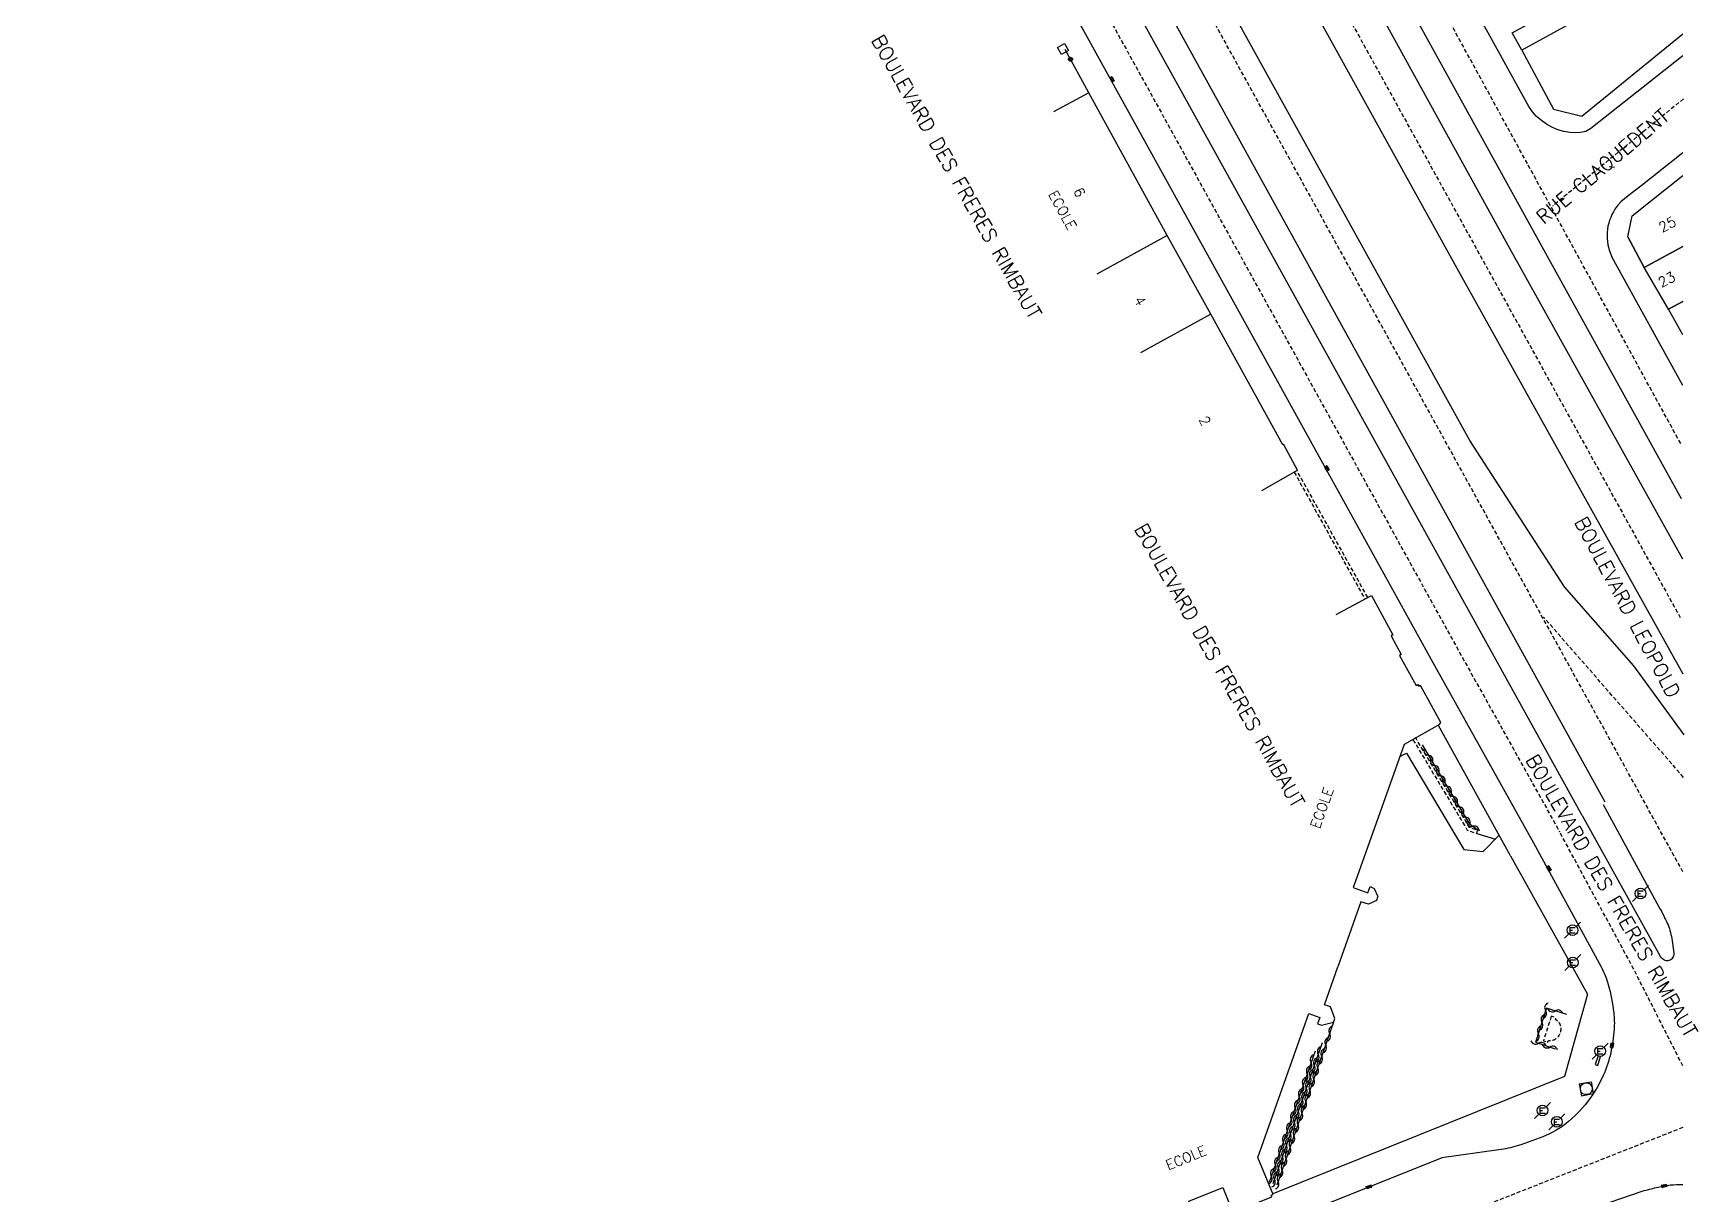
# Model space of a CAD drawing. Header units: millimetres. Extents: x 79000 to 80002, y 144000 to 145000.
# Drawn here: x 79794.7 to 80001.8, y 144415.4 to 144560 of the extents above; entities that cross this region are included whole.
import ezdxf
from ezdxf.enums import TextEntityAlignment as Align

# ---------------------------------------------------------------- set-up
doc = ezdxf.new("R2010")
doc.units = ezdxf.units.MM
doc.linetypes.add('DASHED', pattern=[0.75, 0.5, -0.25])
doc.layers.get('0').update_dxf_attribs({"linetype": 'CONTINUOUS'})
for name, color, linetype in [('W0001', 6, 'DASHED'), ('W0008', 7, 'CONTINUOUS'), ('W0100', 7, 'CONTINUOUS'), ('W0112', 1, 'DASHED'), ('W0310', 3, 'CONTINUOUS'), ('W0322', 7, 'CONTINUOUS'), ('W0400', 7, 'CONTINUOUS'), ('W0420', 7, 'CONTINUOUS'), ('W0471', 7, 'CONTINUOUS'), ('W0984', 7, 'CONTINUOUS'), ('W0989', 7, 'CONTINUOUS'), ('W0991', 7, 'CONTINUOUS'), ('W1102', 7, 'CONTINUOUS')]:
    doc.layers.add(name, color=color, linetype=linetype)
doc.styles.get("Standard").update_dxf_attribs({"font": 'romans.shx', "width": 0.85})

# ---------------------------------------------------------------- blocks, each defined once
blk = doc.blocks.new('T400')
for p, q in [((-0.15, 0.3), (0.15, 0.3)), ((-0.15, -0.25), (-0.15, 0.3)), ((-0.15, 0.15), (0.15, 0.15)), ((-0.15, 0), (0.15, 0)), ((0.15, 0.3), (0.15, -0.25)), ((-0.15, -0.15), (0.15, -0.15)), ((-0.15, -0.25), (-0.15, -0.3)), ((-0.15, -0.3), (0.15, -0.3)), ((0.15, -0.3), (0.15, -0.25))]:
    blk.add_line(p, q)
blk = doc.blocks.new('T471')
for p, q in [((-0.333334, 0.333334), (-0.333334, -0.333334)), ((-0.333334, 0.333334), (0.333334, 0.333334)), ((-0.333334, 0), (0, 0)), ((0.500001, 0.500001), (1.000002, 1.000002)), ((-0.500001, -0.500001), (-1.000002, -1.000002)), ((-0.333334, -0.333334), (0.333334, -0.333334))]:
    blk.add_line(p, q)
blk.add_ellipse((0, 0), major_axis=(0.471405, 0.471405), ratio=1, start_param=5.4977871438, end_param=11.780972451)
blk = doc.blocks.new('T420')
for p, q in [((0.75, 0.75), (-0.75, 0.75)), ((-0.75, 0.75), (-0.75, -0.75)), ((0.75, 0.75), (0.75, -0.75)), ((0.75, -0.75), (-0.75, -0.75))]:
    blk.add_line(p, q)
blk.add_ellipse((0, 0), major_axis=(-0.53, 0.53), ratio=1, start_param=3.926991, end_param=10.210176)
blk = doc.blocks.new('t310o')
at = {"color": 0, "linetype": 'Continuous'}
for centre, start, end in [((-0.5, 0.38), 216.8699, 323.1304), ((0.5, -0.37), 36.8699, 143.1303)]:
    blk.add_arc(centre, 0.625, start, end, dxfattribs=at)
blk = doc.blocks.new('t112o')
at = {"color": 0, "linetype": 'Continuous'}
for p, q in [((-0.5, 0.5), (0.5, 0.5)), ((-0.5, -0.5), (-0.5, 0.5)), ((0.5, 0.5), (0.5, -0.5)), ((0.5, -0.5), (-0.5, -0.5))]:
    blk.add_line(p, q, dxfattribs=at)
blk = doc.blocks.new('t322o')
at = {"color": 0, "linetype": 'Continuous'}
for radius in [0.25, 0.15]:
    blk.add_circle((0, 0), radius, dxfattribs=at)

msp = doc.modelspace()

# ---------------------------------------------------------------- linework, layer by layer
at = {"layer": 'W0001', "flags": 128}
for points in [[(79865.94, 145000), (79850.29, 144963.3), (79830.17, 144915.96), (79827.73, 144910.26), (79817.01, 144885.06), (79816.56, 144883.96), (79816.13, 144882.86), (79815.12, 144880.15), (79814.14, 144877.44), (79813.6, 144875.89), (79813.1, 144874.32), (79812.64, 144872.75), (79812.22, 144871.16), (79811.65, 144868.86), (79811.13, 144866.54), (79810.64, 144864.22), (79810.2, 144861.89), (79809.71, 144859.09), (79809.29, 144856.27), (79809.07, 144854.44), (79808.9, 144852.6), (79808.79, 144850.86), (79808.7, 144849.12), (79808.63, 144847.38), (79808.59, 144845.63), (79808.58, 144843.73), (79808.59, 144841.83), (79808.62, 144839.92), (79808.68, 144838.02), (79808.98, 144831.44), (79809.16, 144828.62), (79809.4, 144825.59), (79809.66, 144822.55), (79809.89, 144820.15), (79810.15, 144817.74), (79810.57, 144814.02), (79811.01, 144810.29), (79811.23, 144808.63), (79811.48, 144806.97), (79815.92, 144783.42), (79816.29, 144781.59), (79816.81, 144779.23), (79818.43, 144772.47), (79819.06, 144769.98), (79819.73, 144767.5), (79820.71, 144764.07), (79821.72, 144760.65), (79822.48, 144758.19), (79823.3, 144755.75), (79824.05, 144753.68), (79824.84, 144751.63), (79825.94, 144748.99), (79827.1, 144746.39), (79828.35, 144743.76), (79829.67, 144741.16), (79832.41, 144735.96), (79833.33, 144734.25), (79853.75, 144697.3), (79876.85, 144655.55), (79897.23, 144618.65), (79900.05, 144613.53), (79912.27, 144591.41), (79930.03, 144559.25), (79958.22, 144508.22), (79972.17, 144482.97), (79984.66, 144460.58)], [(79999.73, 144508.89), (79961.77, 144578.25)], [(79952.29, 144573.01), (79999.73, 144487.14)], [(80000.01, 144455.58), (79939.2, 144565.84)], [(80000.09, 144551.82), (79983.79, 144538.47)], [(80000.09, 144467.35), (79982.67, 144487.29)], [(80000, 144431.42), (79993.83, 144443.58), (79984.66, 144460.58)]]:
    msp.add_lwpolyline(points, dxfattribs=at)
at = {"layer": 'W0001'}
msp.add_lwpolyline([(80000, 144423.76), (79956.73, 144406.68), (79898.6, 144383.22), (79891.91, 144383.77), (79878.09, 144378.29), (79873.81, 144373.69), (79849.79, 144364.26), (79789.8, 144340.03), (79783.54, 144340.47), (79768.52, 144334.88), (79765.05, 144330.24), (79756.56, 144327.4)], dxfattribs=at)
at = {"layer": 'W0008'}
for p, q in [((79987.47, 144462.61), (79912.12, 144598.8)), ((79981.63, 144534.99), (79958.68, 144576.56)), ((79978.46, 144533.19), (79955.55, 144574.76)), ((79972.1, 144530.33), (79949.37, 144571.44)), ((79964.06, 144526.3), (79941.51, 144567.1)), ((79999.81, 144502.04), (79981.63, 144534.99)), ((79973.47, 144509.3), (79964.06, 144526.3)), ((79990.33, 144464.24), (79957.78, 144523.22)), ((79985.28, 144491.06), (79973.47, 144509.3))]:
    msp.add_line(p, q, dxfattribs=at)
at = {"layer": 'W0008', "flags": 128}
for points in [[(79909.19, 144589.71), (79926.95, 144557.55), (79955.15, 144506.52), (79969.09, 144481.26), (79981.43, 144459.19)], [(79978.56, 144457.6), (79969.57, 144473.82)], [(79964.79, 144469.95), (79965.62, 144470.34), (79972.75, 144458.36), (79975.13, 144458.1), (79977.15, 144460.15)], [(79974.35, 144460.35), (79976.67, 144459.65)], [(79978.56, 144457.6), (79988.12, 144440.35), (79985.25, 144430.1), (79948.96, 144415.52)]]:
    msp.add_lwpolyline(points, dxfattribs=at)
at = {"layer": 'W0008'}
for points in [[(80000, 144557.15), (79988.54, 144548.11), (79987.93, 144547.77), (79987.25, 144547.62), (79986.58, 144547.6), (79985.94, 144547.64), (79985.17, 144547.75), (79984.42, 144547.97), (79983.7, 144548.27), (79983.02, 144548.65), (79982.39, 144549.1), (79981.8, 144549.61), (79981.28, 144550.19), (79980.85, 144550.85), (79964.81, 144579.9)], [(79957.78, 144523.22), (79935.42, 144563.77)], [(80000, 144545.1), (79994.76, 144540.96), (79993.18, 144539.73), (79992.73, 144539.37), (79992.3, 144538.99), (79991.89, 144538.56), (79991.55, 144538.09), (79991.36, 144537.76), (79991.18, 144537.42), (79991.02, 144537.06), (79990.89, 144536.7), (79990.77, 144536.33), (79990.68, 144535.96), (79990.62, 144535.58), (79990.58, 144535.19), (79990.58, 144534.41), (79990.67, 144533.64), (79990.87, 144532.89), (79991.15, 144532.16)], [(79999.98, 144494.5), (79978.46, 144533.19)], [(80000, 144516.13), (79991.16, 144532.16)], [(80000.05, 144480.21), (79972.1, 144530.33)], [(80000.15, 144472.64), (79993.89, 144481.23), (79985.28, 144491.06)], [(79970.03, 144419.98), (79914.93, 144397.94), (79887.58, 144386.99), (79885.38, 144383.42), (79880.66, 144381.55), (79876.97, 144382.76), (79845.57, 144370.21), (79801.86, 144352.72), (79800.16, 144349.39), (79793.06, 144346.48), (79790.08, 144347.98), (79780.04, 144343.98), (79778.19, 144340.6), (79771.55, 144338.09), (79768.52, 144339.65), (79757.93, 144335.85), (79753.92, 144334.46)]]:
    msp.add_lwpolyline(points, dxfattribs=at)
at = {"layer": 'W0008', "flags": 128}
for points in [[(79990.07, 144463.97), (79997.03, 144451.24, -0.007835), (79997.62, 144450.11, -0.009798), (79998.06, 144449.19, -0.036661), (79998.39, 144448.3, -0.033718), (79998.62, 144447.28), (79998.88, 144445.51, -0.156451), (79998.8, 144444.99, -0.148862), (79998.41, 144444.6, -0.221037), (79997.8, 144444.55, -0.17699), (79997.23, 144445.05), (79987.51, 144462.55)], [(79981.43, 144459.19), (79989.82, 144443.76, -0.057113), (79990.71, 144441.55, -0.037924), (79991.4, 144438.05, -0.048699), (79991.44, 144435.99, -0.033791), (79991.02, 144433.06, -0.053836), (79990.08, 144430.23, -0.048555), (79988.43, 144427.37, -0.062625), (79985.78, 144424.5, -0.075206), (79983.01, 144422.8, -0.024782), (79979.37, 144421.47, -0.041405), (79977.1, 144420.97), (79969.99, 144420)], [(79985.65, 144412.63), (79994.92, 144415.83, -0.020108), (79995.19, 144415.91, -0.003227), (79996.91, 144416.34, -0.066297), (80000, 144416.67)]]:
    msp.add_lwpolyline(points, format="xyb", dxfattribs=at)
at = {"layer": 'W0100'}
for points in [[(80000, 144566.86), (79999.67, 144567.65), (79998.75, 144567.2), (79998.38, 144567.96), (79996.36, 144566.79), (79995.98, 144567.2), (79991.25, 144564.59), (79990.88, 144564.89), (79989.2, 144563.98), (79989.57, 144563.15), (79979.94, 144557.89)], [(79989.19, 144564), (79989.2, 144563.98), (79989.57, 144563.15), (79979.94, 144557.89), (79978.74, 144560.03), (79987.5, 144564.85)], [(79979.94, 144557.89), (79983.91, 144550.52), (79987.42, 144549.64), (80000, 144559.92)], [(79995.19, 144530.81), (79993.15, 144534.62), (79993.67, 144537.27), (80000, 144542.28)], [(80000, 144533.43), (79995.19, 144530.81), (79993.15, 144534.62), (79995.19, 144530.81)], [(79998.21, 144525.64), (79995.19, 144530.81), (80000, 144533.43)], [(80000, 144526.6), (79998.21, 144525.64)], [(80000, 144522.42), (79998.21, 144525.64), (80000, 144526.6)]]:
    msp.add_lwpolyline(points, dxfattribs=at)
at = {"layer": 'W0100', "flags": 128}
for points in [[(79947.61, 144503.06), (79952.05, 144505.61), (79950.29, 144508.81), (79950.2, 144508.76), (79941.25, 144525.01), (79935.83, 144534.82), (79926.07, 144552.58), (79921.69, 144550.18)], [(79956.84, 144487.62), (79961.24, 144490), (79963.9, 144485.08), (79963.71, 144484.97), (79964.95, 144482.66), (79964.72, 144482.53), (79966.82, 144478.78), (79967.02, 144478.9), (79967.15, 144478.7), (79967.32, 144478.81), (79969.83, 144474.2), (79969.73, 144473.91), (79965.33, 144471.45), (79959.45, 144455.02), (79958.95, 144453.62), (79960.81, 144452.96), (79961.09, 144453.75), (79961.59, 144453.52), (79962.05, 144452.52), (79962.01, 144452.42), (79961.88, 144452.03), (79961.88, 144452.03), (79960.89, 144451.55), (79960.89, 144451.55), (79959.92, 144451.84), (79957.06, 144443.76)], [(79930.51, 144413.23), (79932.38, 144408.59), (79937.39, 144410.61), (79937.29, 144410.85), (79939.65, 144411.8), (79938.53, 144414.58), (79942.76, 144416.28), (79943.92, 144413.39), (79944.11, 144413.47), (79944.19, 144413.25), (79948.86, 144415.13), (79948.78, 144415.32), (79949.01, 144415.41), (79947.12, 144420.04), (79953.47, 144437.94), (79954.83, 144437.46), (79954.54, 144436.67), (79955.01, 144436.5), (79956.54, 144436.87), (79956.7, 144437.33), (79956.13, 144438.79), (79955.39, 144439.05), (79957.06, 144443.76)]]:
    msp.add_lwpolyline(points, dxfattribs=at)
msp.add_lwpolyline([(79989.42, 144431.48), (79989.76, 144432.58), (79989.44, 144432.68), (79989.1, 144431.59)], close=True, dxfattribs=at)
at = {"layer": 'W0112', "flags": 128}
for points in [[(79951.62, 144505.36), (79960.44, 144489.53)], [(79960.79, 144489.73), (79951.96, 144505.56)]]:
    msp.add_lwpolyline(points, dxfattribs=at)
msp.add_lwpolyline([(79966.41, 144472.04), (79973.17, 144460.79), (79974.34, 144460.36), (79974.47, 144460.74), (79973.44, 144461.12), (79966.75, 144472.25)], close=True, dxfattribs=at)
msp.add_lwpolyline([(79983.62, 144437.61), (79982.65, 144434.56), (79983.19, 144434.39), (79983.28, 144434.59, 0.084769), (79983.78, 144434.63, 0.093942), (79984.2, 144434.81, 0.145701), (79984.73, 144435.48, 0.144688), (79984.81, 144436.34, 0.115385), (79984.6, 144436.82), (79984.15, 144437.21), (79984.2, 144437.43)], format="xyb", close=True, dxfattribs=at)
at = {"layer": 'W0310', "flags": 128}
msp.add_lwpolyline([(79967.55, 144471.4), (79973.42, 144461.62), (79974.51, 144460.76)], dxfattribs=at)
at = {"layer": 'W0310'}
for points in [[(79985.54, 144437.82), (79983.02, 144438.62), (79981.66, 144434.37), (79984.09, 144433.54)], [(79956.54, 144436.87), (79949.45, 144416.58)], [(79954.23, 144433.28), (79948.5, 144416.91)], [(79955.11, 144434.29), (79948.97, 144416.75)]]:
    msp.add_lwpolyline(points, dxfattribs=at)
at = {"layer": 'W0322', "flags": 128}
msp.add_lwpolyline([(79926.07, 144552.58), (79923.12, 144557.96)], dxfattribs=at)
at = {"layer": 'W1102', "flags": 128}
for points in [[(79935.83, 144534.82), (79927.07, 144530)], [(79941.25, 144525.01), (79932.49, 144520.18)]]:
    msp.add_lwpolyline(points, dxfattribs=at)

# ---------------------------------------------------------------- block references
at = {"layer": 'W0112', "rotation": 119.0514129418663}
msp.add_blockref('t112o', (79922.86, 144558.02), dxfattribs=at)
at = {"layer": 'W0310'}
for p, rotation in [((79968.33, 144470.11), 300.9707135452222), ((79969.1, 144468.83), 300.9707135452222), ((79969.87, 144467.54), 300.9707135452222), ((79970.64, 144466.26), 300.9707135452222), ((79971.41, 144464.97), 300.9707135452222), ((79972.19, 144463.68), 300.9707135452222), ((79972.96, 144462.4), 300.9707135452222), ((79973.89, 144461.25), 321.584287293076), ((79982.46, 144436.86), 252.3715113786584), ((79982.91, 144438.29), 252.3715113786584), ((79984.11, 144438.28), 162.3715113790265), ((79956.04, 144435.45), 250.7268625690704), ((79982, 144435.43), 252.3715113786584), ((79954.61, 144432.87), 250.7268625690792), ((79955.05, 144432.62), 250.7268625690704), ((79955.55, 144434.04), 250.7268625690704), ((79982.03, 144434.24), 341.1153948361244), ((79983.45, 144433.76), 341.1153948361244), ((79953.24, 144430.45), 250.7268625690804), ((79953.73, 144431.87), 250.7268625690804), ((79954.12, 144431.46), 250.7268625690792), ((79954.56, 144431.2), 250.7268625690704), ((79952.74, 144429.04), 250.7268625690804), ((79953.13, 144428.63), 250.7268625690792), ((79953.57, 144428.37), 250.7268625690704), ((79953.62, 144430.04), 250.7268625690792), ((79954.06, 144429.79), 250.7268625690704), ((79951.75, 144426.2), 250.7268625690804), ((79952.25, 144427.62), 250.7268625690804), ((79952.63, 144427.21), 250.7268625690792), ((79953.07, 144426.96), 250.7268625690704), ((79951.26, 144424.79), 250.7268625690804), ((79951.64, 144424.38), 250.7268625690792), ((79952.08, 144424.12), 250.7268625690704), ((79952.14, 144425.79), 250.7268625690792), ((79952.58, 144425.54), 250.7268625690704), ((79950.27, 144421.96), 250.7268625690804), ((79950.76, 144423.37), 250.7268625690804), ((79951.15, 144422.96), 250.7268625690792), ((79951.59, 144422.71), 250.7268625690704), ((79949.77, 144420.54), 250.7268625690804), ((79950.16, 144420.13), 250.7268625690792), ((79950.6, 144419.88), 250.7268625690704), ((79950.65, 144421.55), 250.7268625690792), ((79951.09, 144421.29), 250.7268625690704), ((79949.28, 144419.12), 250.7268625690804), ((79949.66, 144418.71), 250.7268625690792), ((79950.1, 144418.46), 250.7268625690704), ((79948.78, 144417.71), 250.7268625690804), ((79949.17, 144417.3), 250.7268625690792), ((79949.61, 144417.05), 250.7268625690704)]:
    msp.add_blockref('t310o', p, dxfattribs=dict(at, rotation=rotation))
at = {"layer": 'W0322', "rotation": 118.7892761410365}
msp.add_blockref('t322o', (79923.79, 144556.75), dxfattribs=at)
at = {"layer": 'W0400'}
for p, rotation in [((79928.96, 144554.23), 209.0613857445966), ((79955.71, 144505.81), 208.5071998225105), ((79983.33, 144455.99), 209.8064551486601), ((79991.17, 144433.98), 350.7532631723985), ((79997.67, 144416.49), 281.2023022137026), ((79960.94, 144416.37), 111.673845376206)]:
    msp.add_blockref('T400', p, dxfattribs=dict(at, rotation=rotation))
at = {"layer": 'W0420', "rotation": 100.6484164616743}
msp.add_blockref('T420', (79987.98, 144428.59), dxfattribs=at)
at = {"layer": 'W0471'}
for p in [(79994.74, 144452.89), (79986.28, 144448.33), (79986.3, 144444.3), (79989.71, 144433.26), (79982.53, 144425.88), (79984.32, 144424.48)]:
    msp.add_blockref('T471', p, dxfattribs=at)

# ---------------------------------------------------------------- texts
at = {"layer": 'W0984'}
for rotation, p in [(298.7766, (79922.8, 144537.97)), (70.3207, (79955.07, 144463.54)), (22.095, (79938.17, 144420))]:
    msp.add_text('ECOLE', height=1.25, rotation=rotation, dxfattribs=at).set_placement(p, align=Align.MIDDLE)
at = {"layer": 'W0989'}
for s, rotation, p in [('BOULEVARD DES FRERES RIMBAUT', 299.5441, (79909.6, 144542.1)), ('RUE CLAQUEDENT', 40.1242, (79990.06, 144543.35)), ('BOULEVARD LEOPOLD', 298.0094, (79993.12, 144488.52)), ('BOULEVARD DES FRERES RIMBAUT', 299.5441, (79942.35, 144481.27)), ('BOULEVARD DES FRERES RIMBAUT', 299.898, (79991.13, 144452.6))]:
    msp.add_text(s, height=1.75, rotation=rotation, dxfattribs=at).set_placement(p, align=Align.MIDDLE)
at = {"layer": 'W0991'}
for s, rotation, p in [('6', 298.7766, (79924.9, 144540.18)), ('25', 26.5821, (79998.07, 144536.19)), ('23', 26.5988, (79997.99, 144529.32)), ('4', 298.7766, (79932.45, 144526.66)), ('2', 298.7766, (79940.52, 144511.74))]:
    msp.add_text(s, height=1.25, rotation=rotation, dxfattribs=at).set_placement(p, align=Align.MIDDLE)

doc.saveas('drawing.dxf')
